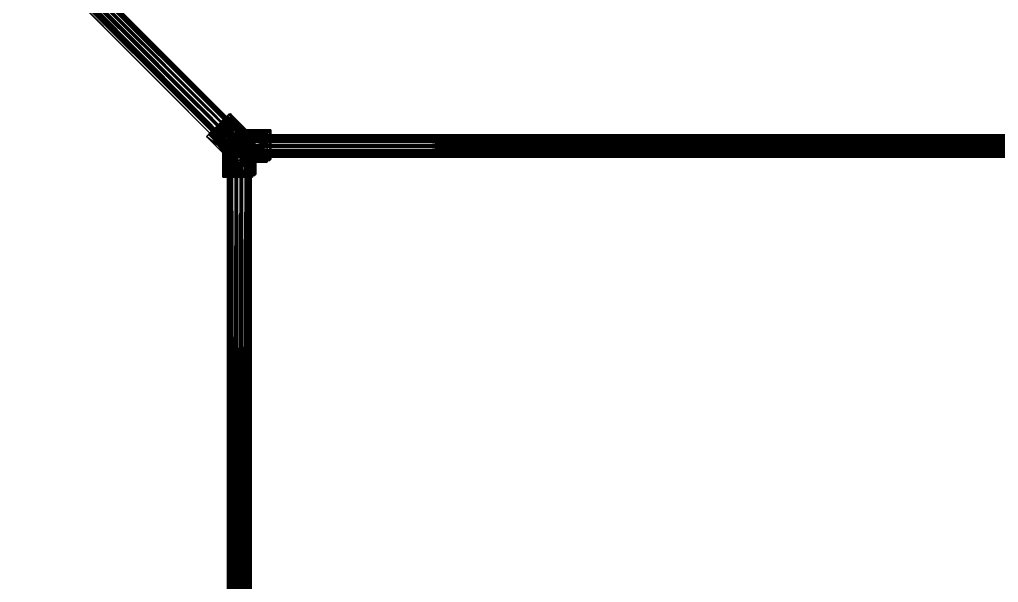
# Model space of a CAD drawing. Header units: metres. Extents: x -9.5 to 59.8, y -28.2 to 0.5.
# Drawn here: x 31.291 to 33.803, y -20.845 to -19.403 of the extents above; entities that cross this region are included whole.
import ezdxf

# ---------------------------------------------------------------- set-up
doc = ezdxf.new("R2010")
doc.units = ezdxf.units.M
doc.header["$LTSCALE"] = 12.7
doc.layers.add('CAPA0', color=7, linetype='CONTINUOUS')

msp = doc.modelspace()

# ---------------------------------------------------------------- meshes
at = {"layer": 'CAPA0', "color": 94, "linetype": 'Continuous'}
mesh = msp.add_polyface(dxfattribs=at)
corners = [(31.863, -19.7177, 6.8147), (31.8677, -19.7131, 6.8033), (31.8677, -19.7131, 6.7902), (31.863, -19.7177, 6.7788), (31.855, -19.7258, 6.7722), (31.8457, -19.7351, 6.7722), (31.8376, -19.7431, 6.7788), (31.833, -19.7478, 6.7902), (31.833, -19.7478, 6.8033), (31.8376, -19.7431, 6.8147), (31.8457, -19.7351, 6.8213), (31.855, -19.7258, 6.8213), (28.8097, -16.6645, 6.8147), (28.8144, -16.6598, 6.8033), (28.8144, -16.6598, 6.7902), (28.8097, -16.6645, 6.7788), (28.8017, -16.6725, 6.7722), (28.7924, -16.6818, 6.7722), (28.7843, -16.6899, 6.7788), (28.7797, -16.6945, 6.7902), (28.7797, -16.6945, 6.8033), (28.7843, -16.6899, 6.8147), (28.7924, -16.6818, 6.8213), (28.8017, -16.6725, 6.8213), (31.8503, -19.7304, 6.7968), (28.797, -16.6772, 6.7968)]
mesh.append_faces([[corners[k] for k in face] for face in [(0, 1, 12), (1, 13, 12), (1, 2, 13), (2, 14, 13), (2, 3, 14), (3, 15, 14), (3, 4, 15), (4, 16, 15), (4, 5, 16), (5, 17, 16), (5, 6, 17), (6, 18, 17), (6, 7, 18), (7, 19, 18), (7, 8, 19), (8, 20, 19), (8, 9, 20), (9, 21, 20), (9, 10, 21), (10, 22, 21), (10, 11, 22), (11, 23, 22), (11, 0, 23), (0, 12, 23), (24, 1, 0), (24, 2, 1), (24, 3, 2), (24, 4, 3), (24, 5, 4), (24, 6, 5), (24, 7, 6), (24, 8, 7), (24, 9, 8), (24, 10, 9), (24, 11, 10), (24, 0, 11), (25, 12, 13), (25, 13, 14), (25, 14, 15), (25, 15, 16), (25, 16, 17), (25, 17, 18), (25, 18, 19), (25, 19, 20), (25, 20, 21), (25, 21, 22), (25, 22, 23), (25, 23, 12)]], dxfattribs={"color": 94})
mesh = msp.add_polyface(dxfattribs=at)
corners = [(31.8695, -19.7135, 0.2107), (31.8741, -19.7088, 0.1993), (31.8741, -19.7088, 0.1862), (31.8695, -19.7135, 0.1748), (31.8614, -19.7215, 0.1682), (31.8521, -19.7308, 0.1682), (31.8441, -19.7389, 0.1748), (31.8394, -19.7435, 0.1862), (31.8394, -19.7435, 0.1993), (31.8441, -19.7389, 0.2107), (31.8521, -19.7308, 0.2173), (31.8614, -19.7215, 0.2173), (28.8162, -16.6602, 0.2107), (28.8209, -16.6555, 0.1993), (28.8209, -16.6555, 0.1862), (28.8162, -16.6602, 0.1748), (28.8082, -16.6682, 0.1682), (28.7989, -16.6775, 0.1682), (28.7908, -16.6856, 0.1748), (28.7862, -16.6902, 0.1862), (28.7862, -16.6902, 0.1993), (28.7908, -16.6856, 0.2107), (28.7989, -16.6775, 0.2173), (28.8082, -16.6682, 0.2173), (31.8568, -19.7262, 0.1928), (28.8035, -16.6729, 0.1928)]
mesh.append_faces([[corners[k] for k in face] for face in [(0, 1, 12), (1, 13, 12), (1, 2, 13), (2, 14, 13), (2, 3, 14), (3, 15, 14), (3, 4, 15), (4, 16, 15), (4, 5, 16), (5, 17, 16), (5, 6, 17), (6, 18, 17), (6, 7, 18), (7, 19, 18), (7, 8, 19), (8, 20, 19), (8, 9, 20), (9, 21, 20), (9, 10, 21), (10, 22, 21), (10, 11, 22), (11, 23, 22), (11, 0, 23), (0, 12, 23), (24, 1, 0), (24, 2, 1), (24, 3, 2), (24, 4, 3), (24, 5, 4), (24, 6, 5), (24, 7, 6), (24, 8, 7), (24, 9, 8), (24, 10, 9), (24, 11, 10), (24, 0, 11), (25, 12, 13), (25, 13, 14), (25, 14, 15), (25, 15, 16), (25, 16, 17), (25, 17, 18), (25, 18, 19), (25, 19, 20), (25, 20, 21), (25, 21, 22), (25, 22, 23), (25, 23, 12)]], dxfattribs={"color": 94})
mesh = msp.add_polyface(dxfattribs=at)
corners = [(31.8696, -19.7112, 13.4187), (31.8742, -19.7065, 13.4073), (31.8742, -19.7065, 13.3942), (31.8696, -19.7112, 13.3828), (31.8615, -19.7192, 13.3762), (31.8523, -19.7285, 13.3762), (31.8442, -19.7366, 13.3828), (31.8396, -19.7412, 13.3942), (31.8396, -19.7412, 13.4073), (31.8442, -19.7366, 13.4187), (31.8523, -19.7285, 13.4253), (31.8615, -19.7192, 13.4253), (28.8163, -16.6579, 13.4187), (28.821, -16.6532, 13.4073), (28.821, -16.6532, 13.3942), (28.8163, -16.6579, 13.3828), (28.8083, -16.6659, 13.3762), (28.799, -16.6752, 13.3762), (28.7909, -16.6833, 13.3828), (28.7863, -16.6879, 13.3942), (28.7863, -16.6879, 13.4073), (28.7909, -16.6833, 13.4187), (28.799, -16.6752, 13.4253), (28.8083, -16.6659, 13.4253), (31.8569, -19.7239, 13.4008), (28.8036, -16.6706, 13.4008)]
mesh.append_faces([[corners[k] for k in face] for face in [(0, 1, 12), (1, 13, 12), (1, 2, 13), (2, 14, 13), (2, 3, 14), (3, 15, 14), (3, 4, 15), (4, 16, 15), (4, 5, 16), (5, 17, 16), (5, 6, 17), (6, 18, 17), (6, 7, 18), (7, 19, 18), (7, 8, 19), (8, 20, 19), (8, 9, 20), (9, 21, 20), (9, 10, 21), (10, 22, 21), (10, 11, 22), (11, 23, 22), (11, 0, 23), (0, 12, 23), (24, 1, 0), (24, 2, 1), (24, 3, 2), (24, 4, 3), (24, 5, 4), (24, 6, 5), (24, 7, 6), (24, 8, 7), (24, 9, 8), (24, 10, 9), (24, 11, 10), (24, 0, 11), (25, 12, 13), (25, 13, 14), (25, 14, 15), (25, 15, 16), (25, 16, 17), (25, 17, 18), (25, 18, 19), (25, 19, 20), (25, 20, 21), (25, 21, 22), (25, 22, 23), (25, 23, 12)]], dxfattribs={"color": 94})
mesh = msp.add_polyface(dxfattribs=at)
corners = [(31.8696, -19.7112, 20.0227), (31.8742, -19.7065, 20.0113), (31.8742, -19.7065, 19.9982), (31.8696, -19.7112, 19.9868), (31.8615, -19.7192, 19.9802), (31.8523, -19.7285, 19.9802), (31.8442, -19.7366, 19.9868), (31.8396, -19.7412, 19.9982), (31.8396, -19.7412, 20.0113), (31.8442, -19.7366, 20.0227), (31.8523, -19.7285, 20.0293), (31.8615, -19.7192, 20.0293), (28.8163, -16.6579, 20.0227), (28.821, -16.6532, 20.0113), (28.821, -16.6532, 19.9982), (28.8163, -16.6579, 19.9868), (28.8083, -16.6659, 19.9802), (28.799, -16.6752, 19.9802), (28.7909, -16.6833, 19.9868), (28.7863, -16.6879, 19.9982), (28.7863, -16.6879, 20.0113), (28.7909, -16.6833, 20.0227), (28.799, -16.6752, 20.0293), (28.8083, -16.6659, 20.0293), (31.8569, -19.7239, 20.0048), (28.8036, -16.6706, 20.0048)]
mesh.append_faces([[corners[k] for k in face] for face in [(0, 1, 12), (1, 13, 12), (1, 2, 13), (2, 14, 13), (2, 3, 14), (3, 15, 14), (3, 4, 15), (4, 16, 15), (4, 5, 16), (5, 17, 16), (5, 6, 17), (6, 18, 17), (6, 7, 18), (7, 19, 18), (7, 8, 19), (8, 20, 19), (8, 9, 20), (9, 21, 20), (9, 10, 21), (10, 22, 21), (10, 11, 22), (11, 23, 22), (11, 0, 23), (0, 12, 23), (24, 1, 0), (24, 2, 1), (24, 3, 2), (24, 4, 3), (24, 5, 4), (24, 6, 5), (24, 7, 6), (24, 8, 7), (24, 9, 8), (24, 10, 9), (24, 11, 10), (24, 0, 11), (25, 12, 13), (25, 13, 14), (25, 14, 15), (25, 15, 16), (25, 16, 17), (25, 17, 18), (25, 18, 19), (25, 19, 20), (25, 20, 21), (25, 21, 22), (25, 22, 23), (25, 23, 12)]], dxfattribs={"color": 94})
mesh = msp.add_polyface(dxfattribs=at)
corners = [(31.8723, -19.7109, -6.3933), (31.8769, -19.7062, -6.4047), (31.8769, -19.7062, -6.4178), (31.8723, -19.7109, -6.4292), (31.8642, -19.7189, -6.4358), (31.8549, -19.7282, -6.4358), (31.8469, -19.7363, -6.4292), (31.8422, -19.7409, -6.4178), (31.8422, -19.7409, -6.4047), (31.8469, -19.7363, -6.3933), (31.8549, -19.7282, -6.3867), (31.8642, -19.7189, -6.3867), (28.819, -16.6576, -6.3933), (28.8236, -16.6529, -6.4047), (28.8236, -16.6529, -6.4178), (28.819, -16.6576, -6.4292), (28.8109, -16.6656, -6.4358), (28.8016, -16.6749, -6.4358), (28.7936, -16.683, -6.4292), (28.7889, -16.6876, -6.4178), (28.7889, -16.6876, -6.4047), (28.7936, -16.683, -6.3933), (28.8016, -16.6749, -6.3867), (28.8109, -16.6656, -6.3867), (31.8596, -19.7236, -6.4112), (28.8063, -16.6703, -6.4112)]
mesh.append_faces([[corners[k] for k in face] for face in [(0, 1, 12), (1, 13, 12), (1, 2, 13), (2, 14, 13), (2, 3, 14), (3, 15, 14), (3, 4, 15), (4, 16, 15), (4, 5, 16), (5, 17, 16), (5, 6, 17), (6, 18, 17), (6, 7, 18), (7, 19, 18), (7, 8, 19), (8, 20, 19), (8, 9, 20), (9, 21, 20), (9, 10, 21), (10, 22, 21), (10, 11, 22), (11, 23, 22), (11, 0, 23), (0, 12, 23), (24, 1, 0), (24, 2, 1), (24, 3, 2), (24, 4, 3), (24, 5, 4), (24, 6, 5), (24, 7, 6), (24, 8, 7), (24, 9, 8), (24, 10, 9), (24, 11, 10), (24, 0, 11), (25, 12, 13), (25, 13, 14), (25, 14, 15), (25, 15, 16), (25, 16, 17), (25, 17, 18), (25, 18, 19), (25, 19, 20), (25, 20, 21), (25, 21, 22), (25, 22, 23), (25, 23, 12)]], dxfattribs={"color": 94})
mesh = msp.add_polyface(dxfattribs=at)
corners = [(31.8694, -19.7114, 6.8237), (31.8763, -19.7044, 6.8066), (31.8763, -19.7044, 6.7869), (31.8694, -19.7114, 6.7698), (31.8573, -19.7235, 6.76), (31.8434, -19.7374, 6.76), (31.8313, -19.7495, 6.7698), (31.8243, -19.7565, 6.7869), (31.8243, -19.7565, 6.8066), (31.8313, -19.7495, 6.8237), (31.8434, -19.7374, 6.8336), (31.8573, -19.7235, 6.8336), (31.8155, -19.6575, 6.8237), (31.8225, -19.6505, 6.8066), (31.8225, -19.6505, 6.7869), (31.8155, -19.6575, 6.7698), (31.8034, -19.6696, 6.76), (31.7895, -19.6835, 6.76), (31.7774, -19.6956, 6.7698), (31.7704, -19.7026, 6.7869), (31.7704, -19.7026, 6.8066), (31.7774, -19.6956, 6.8237), (31.7895, -19.6835, 6.8336), (31.8034, -19.6696, 6.8336), (31.8503, -19.7304, 6.7968), (31.7964, -19.6766, 6.7968)]
mesh.append_faces([[corners[k] for k in face] for face in [(0, 1, 12), (1, 13, 12), (1, 2, 13), (2, 14, 13), (2, 3, 14), (3, 15, 14), (3, 4, 15), (4, 16, 15), (4, 5, 16), (5, 17, 16), (5, 6, 17), (6, 18, 17), (6, 7, 18), (7, 19, 18), (7, 8, 19), (8, 20, 19), (8, 9, 20), (9, 21, 20), (9, 10, 21), (10, 22, 21), (10, 11, 22), (11, 23, 22), (11, 0, 23), (0, 12, 23), (24, 1, 0), (24, 2, 1), (24, 3, 2), (24, 4, 3), (24, 5, 4), (24, 6, 5), (24, 7, 6), (24, 8, 7), (24, 9, 8), (24, 10, 9), (24, 11, 10), (24, 0, 11), (25, 12, 13), (25, 13, 14), (25, 14, 15), (25, 15, 16), (25, 16, 17), (25, 17, 18), (25, 18, 19), (25, 19, 20), (25, 20, 21), (25, 21, 22), (25, 22, 23), (25, 23, 12)]], dxfattribs={"color": 94})
mesh = msp.add_polyface(dxfattribs=at)
corners = [(31.8758, -19.7071, 0.2197), (31.8828, -19.7002, 0.2026), (31.8828, -19.7002, 0.1829), (31.8758, -19.7071, 0.1658), (31.8638, -19.7192, 0.156), (31.8498, -19.7331, 0.156), (31.8377, -19.7452, 0.1658), (31.8308, -19.7522, 0.1829), (31.8308, -19.7522, 0.2026), (31.8377, -19.7452, 0.2197), (31.8498, -19.7331, 0.2296), (31.8638, -19.7192, 0.2296), (31.822, -19.6532, 0.2197), (31.8289, -19.6463, 0.2026), (31.8289, -19.6463, 0.1829), (31.822, -19.6532, 0.1658), (31.8099, -19.6653, 0.156), (31.7959, -19.6793, 0.156), (31.7839, -19.6913, 0.1658), (31.7769, -19.6983, 0.1829), (31.7769, -19.6983, 0.2026), (31.7839, -19.6913, 0.2197), (31.7959, -19.6793, 0.2296), (31.8099, -19.6653, 0.2296), (31.8568, -19.7262, 0.1928), (31.8029, -19.6723, 0.1928)]
mesh.append_faces([[corners[k] for k in face] for face in [(0, 1, 12), (1, 13, 12), (1, 2, 13), (2, 14, 13), (2, 3, 14), (3, 15, 14), (3, 4, 15), (4, 16, 15), (4, 5, 16), (5, 17, 16), (5, 6, 17), (6, 18, 17), (6, 7, 18), (7, 19, 18), (7, 8, 19), (8, 20, 19), (8, 9, 20), (9, 21, 20), (9, 10, 21), (10, 22, 21), (10, 11, 22), (11, 23, 22), (11, 0, 23), (0, 12, 23), (24, 1, 0), (24, 2, 1), (24, 3, 2), (24, 4, 3), (24, 5, 4), (24, 6, 5), (24, 7, 6), (24, 8, 7), (24, 9, 8), (24, 10, 9), (24, 11, 10), (24, 0, 11), (25, 12, 13), (25, 13, 14), (25, 14, 15), (25, 15, 16), (25, 16, 17), (25, 17, 18), (25, 18, 19), (25, 19, 20), (25, 20, 21), (25, 21, 22), (25, 22, 23), (25, 23, 12)]], dxfattribs={"color": 94})
mesh = msp.add_polyface(dxfattribs=at)
corners = [(31.8759, -19.7048, 13.4277), (31.8829, -19.6978, 13.4106), (31.8829, -19.6978, 13.3909), (31.8759, -19.7048, 13.3738), (31.8639, -19.7169, 13.364), (31.8499, -19.7308, 13.364), (31.8378, -19.7429, 13.3738), (31.8309, -19.7499, 13.3909), (31.8309, -19.7499, 13.4106), (31.8378, -19.7429, 13.4277), (31.8499, -19.7308, 13.4376), (31.8639, -19.7169, 13.4376), (31.8221, -19.6509, 13.4277), (31.829, -19.644, 13.4106), (31.829, -19.644, 13.3909), (31.8221, -19.6509, 13.3738), (31.81, -19.663, 13.364), (31.796, -19.677, 13.364), (31.784, -19.689, 13.3738), (31.777, -19.696, 13.3909), (31.777, -19.696, 13.4106), (31.784, -19.689, 13.4277), (31.796, -19.677, 13.4376), (31.81, -19.663, 13.4376), (31.8569, -19.7239, 13.4008), (31.803, -19.67, 13.4008)]
mesh.append_faces([[corners[k] for k in face] for face in [(0, 1, 12), (1, 13, 12), (1, 2, 13), (2, 14, 13), (2, 3, 14), (3, 15, 14), (3, 4, 15), (4, 16, 15), (4, 5, 16), (5, 17, 16), (5, 6, 17), (6, 18, 17), (6, 7, 18), (7, 19, 18), (7, 8, 19), (8, 20, 19), (8, 9, 20), (9, 21, 20), (9, 10, 21), (10, 22, 21), (10, 11, 22), (11, 23, 22), (11, 0, 23), (0, 12, 23), (24, 1, 0), (24, 2, 1), (24, 3, 2), (24, 4, 3), (24, 5, 4), (24, 6, 5), (24, 7, 6), (24, 8, 7), (24, 9, 8), (24, 10, 9), (24, 11, 10), (24, 0, 11), (25, 12, 13), (25, 13, 14), (25, 14, 15), (25, 15, 16), (25, 16, 17), (25, 17, 18), (25, 18, 19), (25, 19, 20), (25, 20, 21), (25, 21, 22), (25, 22, 23), (25, 23, 12)]], dxfattribs={"color": 94})
mesh = msp.add_polyface(dxfattribs=at)
corners = [(31.8759, -19.7048, 20.0317), (31.8829, -19.6978, 20.0146), (31.8829, -19.6978, 19.9949), (31.8759, -19.7048, 19.9778), (31.8639, -19.7169, 19.968), (31.8499, -19.7308, 19.968), (31.8378, -19.7429, 19.9778), (31.8309, -19.7499, 19.9949), (31.8309, -19.7499, 20.0146), (31.8378, -19.7429, 20.0317), (31.8499, -19.7308, 20.0416), (31.8639, -19.7169, 20.0416), (31.8221, -19.6509, 20.0317), (31.829, -19.644, 20.0146), (31.829, -19.644, 19.9949), (31.8221, -19.6509, 19.9778), (31.81, -19.663, 19.968), (31.796, -19.677, 19.968), (31.784, -19.689, 19.9778), (31.777, -19.696, 19.9949), (31.777, -19.696, 20.0146), (31.784, -19.689, 20.0317), (31.796, -19.677, 20.0416), (31.81, -19.663, 20.0416), (31.8569, -19.7239, 20.0048), (31.803, -19.67, 20.0048)]
mesh.append_faces([[corners[k] for k in face] for face in [(0, 1, 12), (1, 13, 12), (1, 2, 13), (2, 14, 13), (2, 3, 14), (3, 15, 14), (3, 4, 15), (4, 16, 15), (4, 5, 16), (5, 17, 16), (5, 6, 17), (6, 18, 17), (6, 7, 18), (7, 19, 18), (7, 8, 19), (8, 20, 19), (8, 9, 20), (9, 21, 20), (9, 10, 21), (10, 22, 21), (10, 11, 22), (11, 23, 22), (11, 0, 23), (0, 12, 23), (24, 1, 0), (24, 2, 1), (24, 3, 2), (24, 4, 3), (24, 5, 4), (24, 6, 5), (24, 7, 6), (24, 8, 7), (24, 9, 8), (24, 10, 9), (24, 11, 10), (24, 0, 11), (25, 12, 13), (25, 13, 14), (25, 14, 15), (25, 15, 16), (25, 16, 17), (25, 17, 18), (25, 18, 19), (25, 19, 20), (25, 20, 21), (25, 21, 22), (25, 22, 23), (25, 23, 12)]], dxfattribs={"color": 94})
mesh = msp.add_polyface(dxfattribs=at)
corners = [(31.8786, -19.7045, -6.3843), (31.8856, -19.6975, -6.4014), (31.8856, -19.6975, -6.4211), (31.8786, -19.7045, -6.4382), (31.8665, -19.7166, -6.448), (31.8526, -19.7305, -6.448), (31.8405, -19.7426, -6.4382), (31.8336, -19.7496, -6.4211), (31.8336, -19.7496, -6.4014), (31.8405, -19.7426, -6.3843), (31.8526, -19.7305, -6.3744), (31.8665, -19.7166, -6.3744), (31.8247, -19.6506, -6.3843), (31.8317, -19.6437, -6.4014), (31.8317, -19.6437, -6.4211), (31.8247, -19.6506, -6.4382), (31.8127, -19.6627, -6.448), (31.7987, -19.6767, -6.448), (31.7866, -19.6887, -6.4382), (31.7797, -19.6957, -6.4211), (31.7797, -19.6957, -6.4014), (31.7866, -19.6887, -6.3843), (31.7987, -19.6767, -6.3744), (31.8127, -19.6627, -6.3744), (31.8596, -19.7236, -6.4112), (31.8057, -19.6697, -6.4112)]
mesh.append_faces([[corners[k] for k in face] for face in [(0, 1, 12), (1, 13, 12), (1, 2, 13), (2, 14, 13), (2, 3, 14), (3, 15, 14), (3, 4, 15), (4, 16, 15), (4, 5, 16), (5, 17, 16), (5, 6, 17), (6, 18, 17), (6, 7, 18), (7, 19, 18), (7, 8, 19), (8, 20, 19), (8, 9, 20), (9, 21, 20), (9, 10, 21), (10, 22, 21), (10, 11, 22), (11, 23, 22), (11, 0, 23), (0, 12, 23), (24, 1, 0), (24, 2, 1), (24, 3, 2), (24, 4, 3), (24, 5, 4), (24, 6, 5), (24, 7, 6), (24, 8, 7), (24, 9, 8), (24, 10, 9), (24, 11, 10), (24, 0, 11), (25, 12, 13), (25, 13, 14), (25, 14, 15), (25, 15, 16), (25, 16, 17), (25, 17, 18), (25, 18, 19), (25, 19, 20), (25, 20, 21), (25, 21, 22), (25, 22, 23), (25, 23, 12)]], dxfattribs={"color": 94})
mesh = msp.add_polyface(dxfattribs=at)
corners = [(31.8568, -19.7262, 0.1547), (31.8568, -19.7071, 0.1598), (31.8568, -19.6932, 0.1737), (31.8568, -19.6881, 0.1928), (31.8568, -19.6932, 0.2118), (31.8568, -19.7071, 0.2258), (31.8568, -19.7262, 0.2309), (31.8568, -19.7452, 0.2258), (31.8568, -19.7592, 0.2118), (31.8568, -19.7643, 0.1928), (31.8568, -19.7592, 0.1737), (31.8568, -19.7452, 0.1598), (31.933, -19.7262, 0.1547), (31.933, -19.7071, 0.1598), (31.933, -19.6932, 0.1737), (31.933, -19.6881, 0.1928), (31.933, -19.6932, 0.2118), (31.933, -19.7071, 0.2258), (31.933, -19.7262, 0.2309), (31.933, -19.7452, 0.2258), (31.933, -19.7592, 0.2118), (31.933, -19.7643, 0.1928), (31.933, -19.7592, 0.1737), (31.933, -19.7452, 0.1598), (31.8568, -19.7262, 0.1928), (31.933, -19.7262, 0.1928)]
mesh.append_faces([[corners[k] for k in face] for face in [(0, 1, 12), (1, 13, 12), (1, 2, 13), (2, 14, 13), (2, 3, 14), (3, 15, 14), (3, 4, 15), (4, 16, 15), (4, 5, 16), (5, 17, 16), (5, 6, 17), (6, 18, 17), (6, 7, 18), (7, 19, 18), (7, 8, 19), (8, 20, 19), (8, 9, 20), (9, 21, 20), (9, 10, 21), (10, 22, 21), (10, 11, 22), (11, 23, 22), (11, 0, 23), (0, 12, 23), (24, 1, 0), (24, 2, 1), (24, 3, 2), (24, 4, 3), (24, 5, 4), (24, 6, 5), (24, 7, 6), (24, 8, 7), (24, 9, 8), (24, 10, 9), (24, 11, 10), (24, 0, 11), (25, 12, 13), (25, 13, 14), (25, 14, 15), (25, 15, 16), (25, 16, 17), (25, 17, 18), (25, 18, 19), (25, 19, 20), (25, 20, 21), (25, 21, 22), (25, 22, 23), (25, 23, 12)]], dxfattribs={"color": 94})
mesh = msp.add_polyface(dxfattribs=at)
corners = [(31.8569, -19.7239, 13.3627), (31.8569, -19.7048, 13.3678), (31.8569, -19.6909, 13.3817), (31.8569, -19.6858, 13.4008), (31.8569, -19.6909, 13.4198), (31.8569, -19.7048, 13.4338), (31.8569, -19.7239, 13.4389), (31.8569, -19.7429, 13.4338), (31.8569, -19.7569, 13.4198), (31.8569, -19.762, 13.4008), (31.8569, -19.7569, 13.3817), (31.8569, -19.7429, 13.3678), (31.9331, -19.7239, 13.3627), (31.9331, -19.7048, 13.3678), (31.9331, -19.6909, 13.3817), (31.9331, -19.6858, 13.4008), (31.9331, -19.6909, 13.4198), (31.9331, -19.7048, 13.4338), (31.9331, -19.7239, 13.4389), (31.9331, -19.7429, 13.4338), (31.9331, -19.7569, 13.4198), (31.9331, -19.762, 13.4008), (31.9331, -19.7569, 13.3817), (31.9331, -19.7429, 13.3678), (31.8569, -19.7239, 13.4008), (31.9331, -19.7239, 13.4008)]
mesh.append_faces([[corners[k] for k in face] for face in [(0, 1, 12), (1, 13, 12), (1, 2, 13), (2, 14, 13), (2, 3, 14), (3, 15, 14), (3, 4, 15), (4, 16, 15), (4, 5, 16), (5, 17, 16), (5, 6, 17), (6, 18, 17), (6, 7, 18), (7, 19, 18), (7, 8, 19), (8, 20, 19), (8, 9, 20), (9, 21, 20), (9, 10, 21), (10, 22, 21), (10, 11, 22), (11, 23, 22), (11, 0, 23), (0, 12, 23), (24, 1, 0), (24, 2, 1), (24, 3, 2), (24, 4, 3), (24, 5, 4), (24, 6, 5), (24, 7, 6), (24, 8, 7), (24, 9, 8), (24, 10, 9), (24, 11, 10), (24, 0, 11), (25, 12, 13), (25, 13, 14), (25, 14, 15), (25, 15, 16), (25, 16, 17), (25, 17, 18), (25, 18, 19), (25, 19, 20), (25, 20, 21), (25, 21, 22), (25, 22, 23), (25, 23, 12)]], dxfattribs={"color": 94})
mesh = msp.add_polyface(dxfattribs=at)
corners = [(31.8569, -19.7239, 19.9667), (31.8569, -19.7048, 19.9718), (31.8569, -19.6909, 19.9857), (31.8569, -19.6858, 20.0048), (31.8569, -19.6909, 20.0238), (31.8569, -19.7048, 20.0378), (31.8569, -19.7239, 20.0429), (31.8569, -19.7429, 20.0378), (31.8569, -19.7569, 20.0238), (31.8569, -19.762, 20.0048), (31.8569, -19.7569, 19.9857), (31.8569, -19.7429, 19.9718), (31.9331, -19.7239, 19.9667), (31.9331, -19.7048, 19.9718), (31.9331, -19.6909, 19.9857), (31.9331, -19.6858, 20.0048), (31.9331, -19.6909, 20.0238), (31.9331, -19.7048, 20.0378), (31.9331, -19.7239, 20.0429), (31.9331, -19.7429, 20.0378), (31.9331, -19.7569, 20.0238), (31.9331, -19.762, 20.0048), (31.9331, -19.7569, 19.9857), (31.9331, -19.7429, 19.9718), (31.8569, -19.7239, 20.0048), (31.9331, -19.7239, 20.0048)]
mesh.append_faces([[corners[k] for k in face] for face in [(0, 1, 12), (1, 13, 12), (1, 2, 13), (2, 14, 13), (2, 3, 14), (3, 15, 14), (3, 4, 15), (4, 16, 15), (4, 5, 16), (5, 17, 16), (5, 6, 17), (6, 18, 17), (6, 7, 18), (7, 19, 18), (7, 8, 19), (8, 20, 19), (8, 9, 20), (9, 21, 20), (9, 10, 21), (10, 22, 21), (10, 11, 22), (11, 23, 22), (11, 0, 23), (0, 12, 23), (24, 1, 0), (24, 2, 1), (24, 3, 2), (24, 4, 3), (24, 5, 4), (24, 6, 5), (24, 7, 6), (24, 8, 7), (24, 9, 8), (24, 10, 9), (24, 11, 10), (24, 0, 11), (25, 12, 13), (25, 13, 14), (25, 14, 15), (25, 15, 16), (25, 16, 17), (25, 17, 18), (25, 18, 19), (25, 19, 20), (25, 20, 21), (25, 21, 22), (25, 22, 23), (25, 23, 12)]], dxfattribs={"color": 94})
mesh = msp.add_polyface(dxfattribs=at)
corners = [(31.8596, -19.7236, -6.4493), (31.8596, -19.7045, -6.4442), (31.8596, -19.6906, -6.4303), (31.8596, -19.6855, -6.4112), (31.8596, -19.6906, -6.3922), (31.8596, -19.7045, -6.3782), (31.8596, -19.7236, -6.3731), (31.8596, -19.7426, -6.3782), (31.8596, -19.7566, -6.3922), (31.8596, -19.7617, -6.4112), (31.8596, -19.7566, -6.4303), (31.8596, -19.7426, -6.4442), (31.9358, -19.7236, -6.4493), (31.9358, -19.7045, -6.4442), (31.9358, -19.6906, -6.4303), (31.9358, -19.6855, -6.4112), (31.9358, -19.6906, -6.3922), (31.9358, -19.7045, -6.3782), (31.9358, -19.7236, -6.3731), (31.9358, -19.7426, -6.3782), (31.9358, -19.7566, -6.3922), (31.9358, -19.7617, -6.4112), (31.9358, -19.7566, -6.4303), (31.9358, -19.7426, -6.4442), (31.8596, -19.7236, -6.4112), (31.9358, -19.7236, -6.4112)]
mesh.append_faces([[corners[k] for k in face] for face in [(0, 1, 12), (1, 13, 12), (1, 2, 13), (2, 14, 13), (2, 3, 14), (3, 15, 14), (3, 4, 15), (4, 16, 15), (4, 5, 16), (5, 17, 16), (5, 6, 17), (6, 18, 17), (6, 7, 18), (7, 19, 18), (7, 8, 19), (8, 20, 19), (8, 9, 20), (9, 21, 20), (9, 10, 21), (10, 22, 21), (10, 11, 22), (11, 23, 22), (11, 0, 23), (0, 12, 23), (24, 1, 0), (24, 2, 1), (24, 3, 2), (24, 4, 3), (24, 5, 4), (24, 6, 5), (24, 7, 6), (24, 8, 7), (24, 9, 8), (24, 10, 9), (24, 11, 10), (24, 0, 11), (25, 12, 13), (25, 13, 14), (25, 14, 15), (25, 15, 16), (25, 16, 17), (25, 17, 18), (25, 18, 19), (25, 19, 20), (25, 20, 21), (25, 21, 22), (25, 22, 23), (25, 23, 12)]], dxfattribs={"color": 94})
mesh = msp.add_polyface(dxfattribs=at)
corners = [(31.8503, -19.7304, 6.7587), (31.8503, -19.7114, 6.7638), (31.8503, -19.6974, 6.7777), (31.8503, -19.6923, 6.7968), (31.8503, -19.6974, 6.8158), (31.8503, -19.7114, 6.8298), (31.8503, -19.7304, 6.8349), (31.8503, -19.7495, 6.8298), (31.8503, -19.7634, 6.8158), (31.8503, -19.7685, 6.7968), (31.8503, -19.7634, 6.7777), (31.8503, -19.7495, 6.7638), (31.9265, -19.7304, 6.7587), (31.9265, -19.7114, 6.7638), (31.9265, -19.6974, 6.7777), (31.9265, -19.6923, 6.7968), (31.9265, -19.6974, 6.8158), (31.9265, -19.7114, 6.8298), (31.9265, -19.7304, 6.8349), (31.9265, -19.7495, 6.8298), (31.9265, -19.7634, 6.8158), (31.9265, -19.7685, 6.7968), (31.9265, -19.7634, 6.7777), (31.9265, -19.7495, 6.7638), (31.8503, -19.7304, 6.7968), (31.9265, -19.7304, 6.7968)]
mesh.append_faces([[corners[k] for k in face] for face in [(0, 1, 12), (1, 13, 12), (1, 2, 13), (2, 14, 13), (2, 3, 14), (3, 15, 14), (3, 4, 15), (4, 16, 15), (4, 5, 16), (5, 17, 16), (5, 6, 17), (6, 18, 17), (6, 7, 18), (7, 19, 18), (7, 8, 19), (8, 20, 19), (8, 9, 20), (9, 21, 20), (9, 10, 21), (10, 22, 21), (10, 11, 22), (11, 23, 22), (11, 0, 23), (0, 12, 23), (24, 1, 0), (24, 2, 1), (24, 3, 2), (24, 4, 3), (24, 5, 4), (24, 6, 5), (24, 7, 6), (24, 8, 7), (24, 9, 8), (24, 10, 9), (24, 11, 10), (24, 0, 11), (25, 12, 13), (25, 13, 14), (25, 14, 15), (25, 15, 16), (25, 16, 17), (25, 17, 18), (25, 18, 19), (25, 19, 20), (25, 20, 21), (25, 21, 22), (25, 22, 23), (25, 23, 12)]], dxfattribs={"color": 94})
mesh = msp.add_polyface(dxfattribs=at)
corners = [(31.8503, -19.7304, 6.7714), (31.8503, -19.7177, 6.7748), (31.8503, -19.7084, 6.7841), (31.8503, -19.705, 6.7968), (31.8503, -19.7084, 6.8095), (31.8503, -19.7177, 6.8188), (31.8503, -19.7304, 6.8222), (31.8503, -19.7431, 6.8188), (31.8503, -19.7524, 6.8095), (31.8503, -19.7558, 6.7968), (31.8503, -19.7524, 6.7841), (31.8503, -19.7431, 6.7748), (39.3541, -19.7304, 6.7714), (39.3541, -19.7177, 6.7748), (39.3541, -19.7084, 6.7841), (39.3541, -19.705, 6.7968), (39.3541, -19.7084, 6.8095), (39.3541, -19.7177, 6.8188), (39.3541, -19.7304, 6.8222), (39.3541, -19.7431, 6.8188), (39.3541, -19.7524, 6.8095), (39.3541, -19.7558, 6.7968), (39.3541, -19.7524, 6.7841), (39.3541, -19.7431, 6.7748), (31.8503, -19.7304, 6.7968), (39.3541, -19.7304, 6.7968)]
mesh.append_faces([[corners[k] for k in face] for face in [(0, 1, 12), (1, 13, 12), (1, 2, 13), (2, 14, 13), (2, 3, 14), (3, 15, 14), (3, 4, 15), (4, 16, 15), (4, 5, 16), (5, 17, 16), (5, 6, 17), (6, 18, 17), (6, 7, 18), (7, 19, 18), (7, 8, 19), (8, 20, 19), (8, 9, 20), (9, 21, 20), (9, 10, 21), (10, 22, 21), (10, 11, 22), (11, 23, 22), (11, 0, 23), (0, 12, 23), (24, 1, 0), (24, 2, 1), (24, 3, 2), (24, 4, 3), (24, 5, 4), (24, 6, 5), (24, 7, 6), (24, 8, 7), (24, 9, 8), (24, 10, 9), (24, 11, 10), (24, 0, 11), (25, 12, 13), (25, 13, 14), (25, 14, 15), (25, 15, 16), (25, 16, 17), (25, 17, 18), (25, 18, 19), (25, 19, 20), (25, 20, 21), (25, 21, 22), (25, 22, 23), (25, 23, 12)]], dxfattribs={"color": 94})
mesh = msp.add_polyface(dxfattribs=at)
corners = [(31.8568, -19.7262, 0.1674), (31.8568, -19.7135, 0.1708), (31.8568, -19.7042, 0.1801), (31.8568, -19.7008, 0.1928), (31.8568, -19.7042, 0.2055), (31.8568, -19.7135, 0.2148), (31.8568, -19.7262, 0.2182), (31.8568, -19.7389, 0.2148), (31.8568, -19.7482, 0.2055), (31.8568, -19.7516, 0.1928), (31.8568, -19.7482, 0.1801), (31.8568, -19.7389, 0.1708), (39.3606, -19.7262, 0.1674), (39.3606, -19.7135, 0.1708), (39.3606, -19.7042, 0.1801), (39.3606, -19.7008, 0.1928), (39.3606, -19.7042, 0.2055), (39.3606, -19.7135, 0.2148), (39.3606, -19.7262, 0.2182), (39.3606, -19.7389, 0.2148), (39.3606, -19.7482, 0.2055), (39.3606, -19.7516, 0.1928), (39.3606, -19.7482, 0.1801), (39.3606, -19.7389, 0.1708), (31.8568, -19.7262, 0.1928), (39.3606, -19.7262, 0.1928)]
mesh.append_faces([[corners[k] for k in face] for face in [(0, 1, 12), (1, 13, 12), (1, 2, 13), (2, 14, 13), (2, 3, 14), (3, 15, 14), (3, 4, 15), (4, 16, 15), (4, 5, 16), (5, 17, 16), (5, 6, 17), (6, 18, 17), (6, 7, 18), (7, 19, 18), (7, 8, 19), (8, 20, 19), (8, 9, 20), (9, 21, 20), (9, 10, 21), (10, 22, 21), (10, 11, 22), (11, 23, 22), (11, 0, 23), (0, 12, 23), (24, 1, 0), (24, 2, 1), (24, 3, 2), (24, 4, 3), (24, 5, 4), (24, 6, 5), (24, 7, 6), (24, 8, 7), (24, 9, 8), (24, 10, 9), (24, 11, 10), (24, 0, 11), (25, 12, 13), (25, 13, 14), (25, 14, 15), (25, 15, 16), (25, 16, 17), (25, 17, 18), (25, 18, 19), (25, 19, 20), (25, 20, 21), (25, 21, 22), (25, 22, 23), (25, 23, 12)]], dxfattribs={"color": 94})
mesh = msp.add_polyface(dxfattribs=at)
corners = [(31.8569, -19.7239, 13.3754), (31.8569, -19.7112, 13.3788), (31.8569, -19.7019, 13.3881), (31.8569, -19.6985, 13.4008), (31.8569, -19.7019, 13.4135), (31.8569, -19.7112, 13.4228), (31.8569, -19.7239, 13.4262), (31.8569, -19.7366, 13.4228), (31.8569, -19.7459, 13.4135), (31.8569, -19.7493, 13.4008), (31.8569, -19.7459, 13.3881), (31.8569, -19.7366, 13.3788), (39.3607, -19.7239, 13.3754), (39.3607, -19.7112, 13.3788), (39.3607, -19.7019, 13.3881), (39.3607, -19.6985, 13.4008), (39.3607, -19.7019, 13.4135), (39.3607, -19.7112, 13.4228), (39.3607, -19.7239, 13.4262), (39.3607, -19.7366, 13.4228), (39.3607, -19.7459, 13.4135), (39.3607, -19.7493, 13.4008), (39.3607, -19.7459, 13.3881), (39.3607, -19.7366, 13.3788), (31.8569, -19.7239, 13.4008), (39.3607, -19.7239, 13.4008)]
mesh.append_faces([[corners[k] for k in face] for face in [(0, 1, 12), (1, 13, 12), (1, 2, 13), (2, 14, 13), (2, 3, 14), (3, 15, 14), (3, 4, 15), (4, 16, 15), (4, 5, 16), (5, 17, 16), (5, 6, 17), (6, 18, 17), (6, 7, 18), (7, 19, 18), (7, 8, 19), (8, 20, 19), (8, 9, 20), (9, 21, 20), (9, 10, 21), (10, 22, 21), (10, 11, 22), (11, 23, 22), (11, 0, 23), (0, 12, 23), (24, 1, 0), (24, 2, 1), (24, 3, 2), (24, 4, 3), (24, 5, 4), (24, 6, 5), (24, 7, 6), (24, 8, 7), (24, 9, 8), (24, 10, 9), (24, 11, 10), (24, 0, 11), (25, 12, 13), (25, 13, 14), (25, 14, 15), (25, 15, 16), (25, 16, 17), (25, 17, 18), (25, 18, 19), (25, 19, 20), (25, 20, 21), (25, 21, 22), (25, 22, 23), (25, 23, 12)]], dxfattribs={"color": 94})
mesh = msp.add_polyface(dxfattribs=at)
corners = [(31.8569, -19.7239, 19.9794), (31.8569, -19.7112, 19.9828), (31.8569, -19.7019, 19.9921), (31.8569, -19.6985, 20.0048), (31.8569, -19.7019, 20.0175), (31.8569, -19.7112, 20.0268), (31.8569, -19.7239, 20.0302), (31.8569, -19.7366, 20.0268), (31.8569, -19.7459, 20.0175), (31.8569, -19.7493, 20.0048), (31.8569, -19.7459, 19.9921), (31.8569, -19.7366, 19.9828), (39.3607, -19.7239, 19.9794), (39.3607, -19.7112, 19.9828), (39.3607, -19.7019, 19.9921), (39.3607, -19.6985, 20.0048), (39.3607, -19.7019, 20.0175), (39.3607, -19.7112, 20.0268), (39.3607, -19.7239, 20.0302), (39.3607, -19.7366, 20.0268), (39.3607, -19.7459, 20.0175), (39.3607, -19.7493, 20.0048), (39.3607, -19.7459, 19.9921), (39.3607, -19.7366, 19.9828), (31.8569, -19.7239, 20.0048), (39.3607, -19.7239, 20.0048)]
mesh.append_faces([[corners[k] for k in face] for face in [(0, 1, 12), (1, 13, 12), (1, 2, 13), (2, 14, 13), (2, 3, 14), (3, 15, 14), (3, 4, 15), (4, 16, 15), (4, 5, 16), (5, 17, 16), (5, 6, 17), (6, 18, 17), (6, 7, 18), (7, 19, 18), (7, 8, 19), (8, 20, 19), (8, 9, 20), (9, 21, 20), (9, 10, 21), (10, 22, 21), (10, 11, 22), (11, 23, 22), (11, 0, 23), (0, 12, 23), (24, 1, 0), (24, 2, 1), (24, 3, 2), (24, 4, 3), (24, 5, 4), (24, 6, 5), (24, 7, 6), (24, 8, 7), (24, 9, 8), (24, 10, 9), (24, 11, 10), (24, 0, 11), (25, 12, 13), (25, 13, 14), (25, 14, 15), (25, 15, 16), (25, 16, 17), (25, 17, 18), (25, 18, 19), (25, 19, 20), (25, 20, 21), (25, 21, 22), (25, 22, 23), (25, 23, 12)]], dxfattribs={"color": 94})
mesh = msp.add_polyface(dxfattribs=at)
corners = [(31.8596, -19.7236, -6.4366), (31.8596, -19.7109, -6.4332), (31.8596, -19.7016, -6.4239), (31.8596, -19.6982, -6.4112), (31.8596, -19.7016, -6.3985), (31.8596, -19.7109, -6.3892), (31.8596, -19.7236, -6.3858), (31.8596, -19.7363, -6.3892), (31.8596, -19.7456, -6.3985), (31.8596, -19.749, -6.4112), (31.8596, -19.7456, -6.4239), (31.8596, -19.7363, -6.4332), (39.3634, -19.7236, -6.4366), (39.3634, -19.7109, -6.4332), (39.3634, -19.7016, -6.4239), (39.3634, -19.6982, -6.4112), (39.3634, -19.7016, -6.3985), (39.3634, -19.7109, -6.3892), (39.3634, -19.7236, -6.3858), (39.3634, -19.7363, -6.3892), (39.3634, -19.7456, -6.3985), (39.3634, -19.749, -6.4112), (39.3634, -19.7456, -6.4239), (39.3634, -19.7363, -6.4332), (31.8596, -19.7236, -6.4112), (39.3634, -19.7236, -6.4112)]
mesh.append_faces([[corners[k] for k in face] for face in [(0, 1, 12), (1, 13, 12), (1, 2, 13), (2, 14, 13), (2, 3, 14), (3, 15, 14), (3, 4, 15), (4, 16, 15), (4, 5, 16), (5, 17, 16), (5, 6, 17), (6, 18, 17), (6, 7, 18), (7, 19, 18), (7, 8, 19), (8, 20, 19), (8, 9, 20), (9, 21, 20), (9, 10, 21), (10, 22, 21), (10, 11, 22), (11, 23, 22), (11, 0, 23), (0, 12, 23), (24, 1, 0), (24, 2, 1), (24, 3, 2), (24, 4, 3), (24, 5, 4), (24, 6, 5), (24, 7, 6), (24, 8, 7), (24, 9, 8), (24, 10, 9), (24, 11, 10), (24, 0, 11), (25, 12, 13), (25, 13, 14), (25, 14, 15), (25, 15, 16), (25, 16, 17), (25, 17, 18), (25, 18, 19), (25, 19, 20), (25, 20, 21), (25, 21, 22), (25, 22, 23), (25, 23, 12)]], dxfattribs={"color": 94})
mesh = msp.add_polyface(dxfattribs=at)
corners = [(31.8884, -19.7304, 6.7968), (31.8833, -19.7304, 6.8158), (31.8694, -19.7304, 6.8298), (31.8503, -19.7304, 6.8349), (31.8313, -19.7304, 6.8298), (31.8173, -19.7304, 6.8158), (31.8122, -19.7304, 6.7968), (31.8173, -19.7304, 6.7777), (31.8313, -19.7304, 6.7638), (31.8503, -19.7304, 6.7587), (31.8694, -19.7304, 6.7638), (31.8833, -19.7304, 6.7777), (31.8884, -19.8066, 6.7968), (31.8833, -19.8066, 6.8158), (31.8694, -19.8066, 6.8298), (31.8503, -19.8066, 6.8349), (31.8313, -19.8066, 6.8298), (31.8173, -19.8066, 6.8158), (31.8122, -19.8066, 6.7968), (31.8173, -19.8066, 6.7777), (31.8313, -19.8066, 6.7638), (31.8503, -19.8066, 6.7587), (31.8694, -19.8066, 6.7638), (31.8833, -19.8066, 6.7777), (31.8503, -19.7304, 6.7968), (31.8503, -19.8066, 6.7968)]
mesh.append_faces([[corners[k] for k in face] for face in [(0, 1, 12), (1, 13, 12), (1, 2, 13), (2, 14, 13), (2, 3, 14), (3, 15, 14), (3, 4, 15), (4, 16, 15), (4, 5, 16), (5, 17, 16), (5, 6, 17), (6, 18, 17), (6, 7, 18), (7, 19, 18), (7, 8, 19), (8, 20, 19), (8, 9, 20), (9, 21, 20), (9, 10, 21), (10, 22, 21), (10, 11, 22), (11, 23, 22), (11, 0, 23), (0, 12, 23), (24, 1, 0), (24, 2, 1), (24, 3, 2), (24, 4, 3), (24, 5, 4), (24, 6, 5), (24, 7, 6), (24, 8, 7), (24, 9, 8), (24, 10, 9), (24, 11, 10), (24, 0, 11), (25, 12, 13), (25, 13, 14), (25, 14, 15), (25, 15, 16), (25, 16, 17), (25, 17, 18), (25, 18, 19), (25, 19, 20), (25, 20, 21), (25, 21, 22), (25, 22, 23), (25, 23, 12)]], dxfattribs={"color": 94})
mesh = msp.add_polyface(dxfattribs=at)
corners = [(31.8949, -19.7262, 0.1928), (31.8898, -19.7262, 0.2118), (31.8758, -19.7262, 0.2258), (31.8568, -19.7262, 0.2309), (31.8377, -19.7262, 0.2258), (31.8238, -19.7262, 0.2118), (31.8187, -19.7262, 0.1928), (31.8238, -19.7262, 0.1737), (31.8377, -19.7262, 0.1598), (31.8568, -19.7262, 0.1547), (31.8758, -19.7262, 0.1598), (31.8898, -19.7262, 0.1737), (31.8949, -19.8024, 0.1928), (31.8898, -19.8024, 0.2118), (31.8758, -19.8024, 0.2258), (31.8568, -19.8024, 0.2309), (31.8377, -19.8024, 0.2258), (31.8238, -19.8024, 0.2118), (31.8187, -19.8024, 0.1928), (31.8238, -19.8024, 0.1737), (31.8377, -19.8024, 0.1598), (31.8568, -19.8024, 0.1547), (31.8758, -19.8024, 0.1598), (31.8898, -19.8024, 0.1737), (31.8568, -19.7262, 0.1928), (31.8568, -19.8024, 0.1928)]
mesh.append_faces([[corners[k] for k in face] for face in [(0, 1, 12), (1, 13, 12), (1, 2, 13), (2, 14, 13), (2, 3, 14), (3, 15, 14), (3, 4, 15), (4, 16, 15), (4, 5, 16), (5, 17, 16), (5, 6, 17), (6, 18, 17), (6, 7, 18), (7, 19, 18), (7, 8, 19), (8, 20, 19), (8, 9, 20), (9, 21, 20), (9, 10, 21), (10, 22, 21), (10, 11, 22), (11, 23, 22), (11, 0, 23), (0, 12, 23), (24, 1, 0), (24, 2, 1), (24, 3, 2), (24, 4, 3), (24, 5, 4), (24, 6, 5), (24, 7, 6), (24, 8, 7), (24, 9, 8), (24, 10, 9), (24, 11, 10), (24, 0, 11), (25, 12, 13), (25, 13, 14), (25, 14, 15), (25, 15, 16), (25, 16, 17), (25, 17, 18), (25, 18, 19), (25, 19, 20), (25, 20, 21), (25, 21, 22), (25, 22, 23), (25, 23, 12)]], dxfattribs={"color": 94})
mesh = msp.add_polyface(dxfattribs=at)
corners = [(31.895, -19.7239, 13.4008), (31.8899, -19.7239, 13.4198), (31.876, -19.7239, 13.4338), (31.8569, -19.7239, 13.4389), (31.8379, -19.7239, 13.4338), (31.8239, -19.7239, 13.4198), (31.8188, -19.7239, 13.4008), (31.8239, -19.7239, 13.3817), (31.8378, -19.7239, 13.3678), (31.8569, -19.7239, 13.3627), (31.8759, -19.7239, 13.3678), (31.8899, -19.7239, 13.3817), (31.895, -19.8001, 13.4008), (31.8899, -19.8001, 13.4198), (31.876, -19.8001, 13.4338), (31.8569, -19.8001, 13.4389), (31.8379, -19.8001, 13.4338), (31.8239, -19.8001, 13.4198), (31.8188, -19.8001, 13.4008), (31.8239, -19.8001, 13.3817), (31.8379, -19.8001, 13.3678), (31.8569, -19.8001, 13.3627), (31.876, -19.8001, 13.3678), (31.8899, -19.8001, 13.3817), (31.8569, -19.7239, 13.4008), (31.8569, -19.8001, 13.4008)]
mesh.append_faces([[corners[k] for k in face] for face in [(0, 1, 12), (1, 13, 12), (1, 2, 13), (2, 14, 13), (2, 3, 14), (3, 15, 14), (3, 4, 15), (4, 16, 15), (4, 5, 16), (5, 17, 16), (5, 6, 17), (6, 18, 17), (6, 7, 18), (7, 19, 18), (7, 8, 19), (8, 20, 19), (8, 9, 20), (9, 21, 20), (9, 10, 21), (10, 22, 21), (10, 11, 22), (11, 23, 22), (11, 0, 23), (0, 12, 23), (24, 1, 0), (24, 2, 1), (24, 3, 2), (24, 4, 3), (24, 5, 4), (24, 6, 5), (24, 7, 6), (24, 8, 7), (24, 9, 8), (24, 10, 9), (24, 11, 10), (24, 0, 11), (25, 12, 13), (25, 13, 14), (25, 14, 15), (25, 15, 16), (25, 16, 17), (25, 17, 18), (25, 18, 19), (25, 19, 20), (25, 20, 21), (25, 21, 22), (25, 22, 23), (25, 23, 12)]], dxfattribs={"color": 94})
mesh = msp.add_polyface(dxfattribs=at)
corners = [(31.895, -19.7239, 20.0048), (31.8899, -19.7239, 20.0238), (31.876, -19.7239, 20.0378), (31.8569, -19.7239, 20.0429), (31.8379, -19.7239, 20.0378), (31.8239, -19.7239, 20.0238), (31.8188, -19.7239, 20.0048), (31.8239, -19.7239, 19.9857), (31.8378, -19.7239, 19.9718), (31.8569, -19.7239, 19.9667), (31.8759, -19.7239, 19.9718), (31.8899, -19.7239, 19.9857), (31.895, -19.8001, 20.0048), (31.8899, -19.8001, 20.0238), (31.876, -19.8001, 20.0378), (31.8569, -19.8001, 20.0429), (31.8379, -19.8001, 20.0378), (31.8239, -19.8001, 20.0238), (31.8188, -19.8001, 20.0048), (31.8239, -19.8001, 19.9857), (31.8379, -19.8001, 19.9718), (31.8569, -19.8001, 19.9667), (31.876, -19.8001, 19.9718), (31.8899, -19.8001, 19.9857), (31.8569, -19.7239, 20.0048), (31.8569, -19.8001, 20.0048)]
mesh.append_faces([[corners[k] for k in face] for face in [(0, 1, 12), (1, 13, 12), (1, 2, 13), (2, 14, 13), (2, 3, 14), (3, 15, 14), (3, 4, 15), (4, 16, 15), (4, 5, 16), (5, 17, 16), (5, 6, 17), (6, 18, 17), (6, 7, 18), (7, 19, 18), (7, 8, 19), (8, 20, 19), (8, 9, 20), (9, 21, 20), (9, 10, 21), (10, 22, 21), (10, 11, 22), (11, 23, 22), (11, 0, 23), (0, 12, 23), (24, 1, 0), (24, 2, 1), (24, 3, 2), (24, 4, 3), (24, 5, 4), (24, 6, 5), (24, 7, 6), (24, 8, 7), (24, 9, 8), (24, 10, 9), (24, 11, 10), (24, 0, 11), (25, 12, 13), (25, 13, 14), (25, 14, 15), (25, 15, 16), (25, 16, 17), (25, 17, 18), (25, 18, 19), (25, 19, 20), (25, 20, 21), (25, 21, 22), (25, 22, 23), (25, 23, 12)]], dxfattribs={"color": 94})
mesh = msp.add_polyface(dxfattribs=at)
corners = [(31.8977, -19.7236, -6.4112), (31.8926, -19.7236, -6.3922), (31.8786, -19.7236, -6.3782), (31.8596, -19.7236, -6.3731), (31.8405, -19.7236, -6.3782), (31.8266, -19.7236, -6.3922), (31.8215, -19.7236, -6.4112), (31.8266, -19.7236, -6.4303), (31.8405, -19.7236, -6.4442), (31.8596, -19.7236, -6.4493), (31.8786, -19.7236, -6.4442), (31.8926, -19.7236, -6.4303), (31.8977, -19.7998, -6.4112), (31.8926, -19.7998, -6.3922), (31.8786, -19.7998, -6.3782), (31.8596, -19.7998, -6.3731), (31.8405, -19.7998, -6.3782), (31.8266, -19.7998, -6.3922), (31.8215, -19.7998, -6.4112), (31.8266, -19.7998, -6.4303), (31.8405, -19.7998, -6.4442), (31.8596, -19.7998, -6.4493), (31.8786, -19.7998, -6.4442), (31.8926, -19.7998, -6.4303), (31.8596, -19.7236, -6.4112), (31.8596, -19.7998, -6.4112)]
mesh.append_faces([[corners[k] for k in face] for face in [(0, 1, 12), (1, 13, 12), (1, 2, 13), (2, 14, 13), (2, 3, 14), (3, 15, 14), (3, 4, 15), (4, 16, 15), (4, 5, 16), (5, 17, 16), (5, 6, 17), (6, 18, 17), (6, 7, 18), (7, 19, 18), (7, 8, 19), (8, 20, 19), (8, 9, 20), (9, 21, 20), (9, 10, 21), (10, 22, 21), (10, 11, 22), (11, 23, 22), (11, 0, 23), (0, 12, 23), (24, 1, 0), (24, 2, 1), (24, 3, 2), (24, 4, 3), (24, 5, 4), (24, 6, 5), (24, 7, 6), (24, 8, 7), (24, 9, 8), (24, 10, 9), (24, 11, 10), (24, 0, 11), (25, 12, 13), (25, 13, 14), (25, 14, 15), (25, 15, 16), (25, 16, 17), (25, 17, 18), (25, 18, 19), (25, 19, 20), (25, 20, 21), (25, 21, 22), (25, 22, 23), (25, 23, 12)]], dxfattribs={"color": 94})
mesh = msp.add_polyface(dxfattribs=at)
corners = [(31.8762, -24.9023, 6.7968), (31.8728, -24.9023, 6.7841), (31.8635, -24.9023, 6.7748), (31.8508, -24.9023, 6.7714), (31.8381, -24.9023, 6.7748), (31.8288, -24.9023, 6.7841), (31.8254, -24.9023, 6.7968), (31.8288, -24.9023, 6.8095), (31.8381, -24.9023, 6.8188), (31.8508, -24.9023, 6.8222), (31.8635, -24.9023, 6.8188), (31.8728, -24.9023, 6.8095), (31.8757, -19.7304, 6.7968), (31.8723, -19.7304, 6.7841), (31.863, -19.7304, 6.7748), (31.8503, -19.7304, 6.7714), (31.8376, -19.7304, 6.7748), (31.8283, -19.7304, 6.7841), (31.8249, -19.7304, 6.7968), (31.8283, -19.7304, 6.8095), (31.8376, -19.7304, 6.8188), (31.8503, -19.7304, 6.8222), (31.863, -19.7304, 6.8188), (31.8723, -19.7304, 6.8095), (31.8508, -24.9023, 6.7968), (31.8503, -19.7304, 6.7968)]
mesh.append_faces([[corners[k] for k in face] for face in [(0, 1, 12), (1, 13, 12), (1, 2, 13), (2, 14, 13), (2, 3, 14), (3, 15, 14), (3, 4, 15), (4, 16, 15), (4, 5, 16), (5, 17, 16), (5, 6, 17), (6, 18, 17), (6, 7, 18), (7, 19, 18), (7, 8, 19), (8, 20, 19), (8, 9, 20), (9, 21, 20), (9, 10, 21), (10, 22, 21), (10, 11, 22), (11, 23, 22), (11, 0, 23), (0, 12, 23), (24, 1, 0), (24, 2, 1), (24, 3, 2), (24, 4, 3), (24, 5, 4), (24, 6, 5), (24, 7, 6), (24, 8, 7), (24, 9, 8), (24, 10, 9), (24, 11, 10), (24, 0, 11), (25, 12, 13), (25, 13, 14), (25, 14, 15), (25, 15, 16), (25, 16, 17), (25, 17, 18), (25, 18, 19), (25, 19, 20), (25, 20, 21), (25, 21, 22), (25, 22, 23), (25, 23, 12)]], dxfattribs={"color": 94})
mesh = msp.add_polyface(dxfattribs=at)
corners = [(31.8827, -24.8981, 0.1928), (31.8793, -24.8981, 0.1801), (31.87, -24.8981, 0.1708), (31.8573, -24.8981, 0.1674), (31.8446, -24.8981, 0.1708), (31.8353, -24.8981, 0.1801), (31.8319, -24.8981, 0.1928), (31.8353, -24.8981, 0.2055), (31.8446, -24.8981, 0.2148), (31.8573, -24.8981, 0.2182), (31.87, -24.8981, 0.2148), (31.8793, -24.8981, 0.2055), (31.8822, -19.7262, 0.1928), (31.8788, -19.7262, 0.1801), (31.8695, -19.7262, 0.1708), (31.8568, -19.7262, 0.1674), (31.8441, -19.7262, 0.1708), (31.8348, -19.7262, 0.1801), (31.8314, -19.7262, 0.1928), (31.8348, -19.7262, 0.2055), (31.8441, -19.7262, 0.2148), (31.8568, -19.7262, 0.2182), (31.8695, -19.7262, 0.2148), (31.8788, -19.7262, 0.2055), (31.8573, -24.8981, 0.1928), (31.8568, -19.7262, 0.1928)]
mesh.append_faces([[corners[k] for k in face] for face in [(0, 1, 12), (1, 13, 12), (1, 2, 13), (2, 14, 13), (2, 3, 14), (3, 15, 14), (3, 4, 15), (4, 16, 15), (4, 5, 16), (5, 17, 16), (5, 6, 17), (6, 18, 17), (6, 7, 18), (7, 19, 18), (7, 8, 19), (8, 20, 19), (8, 9, 20), (9, 21, 20), (9, 10, 21), (10, 22, 21), (10, 11, 22), (11, 23, 22), (11, 0, 23), (0, 12, 23), (24, 1, 0), (24, 2, 1), (24, 3, 2), (24, 4, 3), (24, 5, 4), (24, 6, 5), (24, 7, 6), (24, 8, 7), (24, 9, 8), (24, 10, 9), (24, 11, 10), (24, 0, 11), (25, 12, 13), (25, 13, 14), (25, 14, 15), (25, 15, 16), (25, 16, 17), (25, 17, 18), (25, 18, 19), (25, 19, 20), (25, 20, 21), (25, 21, 22), (25, 22, 23), (25, 23, 12)]], dxfattribs={"color": 94})
mesh = msp.add_polyface(dxfattribs=at)
corners = [(31.8828, -24.8958, 13.4008), (31.8794, -24.8958, 13.3881), (31.8701, -24.8958, 13.3788), (31.8574, -24.8958, 13.3754), (31.8447, -24.8958, 13.3788), (31.8354, -24.8958, 13.3881), (31.832, -24.8958, 13.4008), (31.8354, -24.8958, 13.4135), (31.8447, -24.8958, 13.4228), (31.8574, -24.8958, 13.4262), (31.8701, -24.8958, 13.4228), (31.8794, -24.8958, 13.4135), (31.8823, -19.7239, 13.4008), (31.8789, -19.7239, 13.3881), (31.8696, -19.7239, 13.3788), (31.8569, -19.7239, 13.3754), (31.8442, -19.7239, 13.3788), (31.8349, -19.7239, 13.3881), (31.8315, -19.7239, 13.4008), (31.8349, -19.7239, 13.4135), (31.8442, -19.7239, 13.4228), (31.8569, -19.7239, 13.4262), (31.8696, -19.7239, 13.4228), (31.8789, -19.7239, 13.4135), (31.8574, -24.8958, 13.4008), (31.8569, -19.7239, 13.4008)]
mesh.append_faces([[corners[k] for k in face] for face in [(0, 1, 12), (1, 13, 12), (1, 2, 13), (2, 14, 13), (2, 3, 14), (3, 15, 14), (3, 4, 15), (4, 16, 15), (4, 5, 16), (5, 17, 16), (5, 6, 17), (6, 18, 17), (6, 7, 18), (7, 19, 18), (7, 8, 19), (8, 20, 19), (8, 9, 20), (9, 21, 20), (9, 10, 21), (10, 22, 21), (10, 11, 22), (11, 23, 22), (11, 0, 23), (0, 12, 23), (24, 1, 0), (24, 2, 1), (24, 3, 2), (24, 4, 3), (24, 5, 4), (24, 6, 5), (24, 7, 6), (24, 8, 7), (24, 9, 8), (24, 10, 9), (24, 11, 10), (24, 0, 11), (25, 12, 13), (25, 13, 14), (25, 14, 15), (25, 15, 16), (25, 16, 17), (25, 17, 18), (25, 18, 19), (25, 19, 20), (25, 20, 21), (25, 21, 22), (25, 22, 23), (25, 23, 12)]], dxfattribs={"color": 94})
mesh = msp.add_polyface(dxfattribs=at)
corners = [(31.8828, -24.8958, 20.0048), (31.8794, -24.8958, 19.9921), (31.8701, -24.8958, 19.9828), (31.8574, -24.8958, 19.9794), (31.8447, -24.8958, 19.9828), (31.8354, -24.8958, 19.9921), (31.832, -24.8958, 20.0048), (31.8354, -24.8958, 20.0175), (31.8447, -24.8958, 20.0268), (31.8574, -24.8958, 20.0302), (31.8701, -24.8958, 20.0268), (31.8794, -24.8958, 20.0175), (31.8823, -19.7239, 20.0048), (31.8789, -19.7239, 19.9921), (31.8696, -19.7239, 19.9828), (31.8569, -19.7239, 19.9794), (31.8442, -19.7239, 19.9828), (31.8349, -19.7239, 19.9921), (31.8315, -19.7239, 20.0048), (31.8349, -19.7239, 20.0175), (31.8442, -19.7239, 20.0268), (31.8569, -19.7239, 20.0302), (31.8696, -19.7239, 20.0268), (31.8789, -19.7239, 20.0175), (31.8574, -24.8958, 20.0048), (31.8569, -19.7239, 20.0048)]
mesh.append_faces([[corners[k] for k in face] for face in [(0, 1, 12), (1, 13, 12), (1, 2, 13), (2, 14, 13), (2, 3, 14), (3, 15, 14), (3, 4, 15), (4, 16, 15), (4, 5, 16), (5, 17, 16), (5, 6, 17), (6, 18, 17), (6, 7, 18), (7, 19, 18), (7, 8, 19), (8, 20, 19), (8, 9, 20), (9, 21, 20), (9, 10, 21), (10, 22, 21), (10, 11, 22), (11, 23, 22), (11, 0, 23), (0, 12, 23), (24, 1, 0), (24, 2, 1), (24, 3, 2), (24, 4, 3), (24, 5, 4), (24, 6, 5), (24, 7, 6), (24, 8, 7), (24, 9, 8), (24, 10, 9), (24, 11, 10), (24, 0, 11), (25, 12, 13), (25, 13, 14), (25, 14, 15), (25, 15, 16), (25, 16, 17), (25, 17, 18), (25, 18, 19), (25, 19, 20), (25, 20, 21), (25, 21, 22), (25, 22, 23), (25, 23, 12)]], dxfattribs={"color": 94})
mesh = msp.add_polyface(dxfattribs=at)
corners = [(31.8854, -24.8954, -6.4112), (31.882, -24.8954, -6.4239), (31.8727, -24.8954, -6.4332), (31.86, -24.8955, -6.4366), (31.8473, -24.8955, -6.4332), (31.838, -24.8955, -6.4239), (31.8346, -24.8955, -6.4112), (31.838, -24.8955, -6.3985), (31.8473, -24.8955, -6.3892), (31.86, -24.8955, -6.3858), (31.8727, -24.8954, -6.3892), (31.882, -24.8954, -6.3985), (31.885, -19.7236, -6.4112), (31.8816, -19.7236, -6.4239), (31.8723, -19.7236, -6.4332), (31.8596, -19.7236, -6.4366), (31.8469, -19.7236, -6.4332), (31.8376, -19.7236, -6.4239), (31.8342, -19.7236, -6.4112), (31.8376, -19.7236, -6.3985), (31.8469, -19.7236, -6.3892), (31.8596, -19.7236, -6.3858), (31.8723, -19.7236, -6.3892), (31.8816, -19.7236, -6.3985), (31.86, -24.8955, -6.4112), (31.8596, -19.7236, -6.4112)]
mesh.append_faces([[corners[k] for k in face] for face in [(0, 1, 12), (1, 13, 12), (1, 2, 13), (2, 14, 13), (2, 3, 14), (3, 15, 14), (3, 4, 15), (4, 16, 15), (4, 5, 16), (5, 17, 16), (5, 6, 17), (6, 18, 17), (6, 7, 18), (7, 19, 18), (7, 8, 19), (8, 20, 19), (8, 9, 20), (9, 21, 20), (9, 10, 21), (10, 22, 21), (10, 11, 22), (11, 23, 22), (11, 0, 23), (0, 12, 23), (24, 1, 0), (24, 2, 1), (24, 3, 2), (24, 4, 3), (24, 5, 4), (24, 6, 5), (24, 7, 6), (24, 8, 7), (24, 9, 8), (24, 10, 9), (24, 11, 10), (24, 0, 11), (25, 12, 13), (25, 13, 14), (25, 14, 15), (25, 15, 16), (25, 16, 17), (25, 17, 18), (25, 18, 19), (25, 19, 20), (25, 20, 21), (25, 21, 22), (25, 22, 23), (25, 23, 12)]], dxfattribs={"color": 94})

doc.saveas('drawing.dxf')
